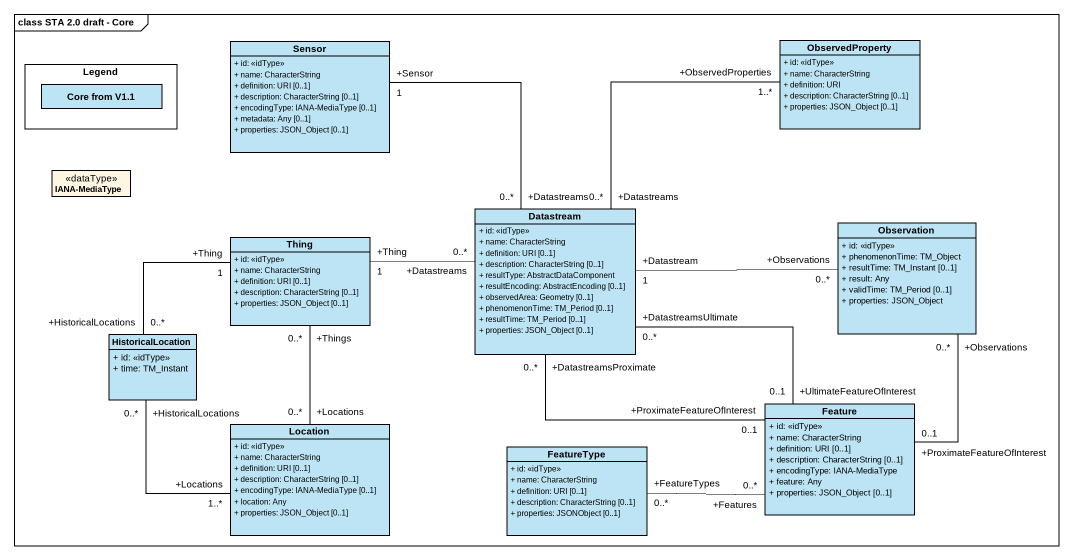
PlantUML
@startuml
mainframe class STA 2.0 draft - Core
hide circle
hide empty members
skinparam classAttributeIconSize 0
class ObservedProperty #BDE4F4 {
  + id: <<idType>>
  + name: CharacterString
  + definition: URI
  + description: CharacterString [0..1]
  + properties: JSON_Object [0..1]
}
rectangle "Legend" as Legend_ {
  class "Core from V1.1" as Core_from_V1_1 #BDE4F4
}
class Sensor #BDE4F4 {
  + id: <<idType>>
  + name: CharacterString
  + definition: URI [0..1]
  + description: CharacterString [0..1]
  + encodingType: IANA-MediaType [0..1]
  + metadata: Any [0..1]
  + properties: JSON_Object [0..1]
}
class "IANA-MediaType" as IANA_MediaType <<dataType>>
class Thing #BDE4F4 {
  + id: <<idType>>
  + name: CharacterString
  + definition: URI [0..1]
  + description: CharacterString [0..1]
  + properties: JSON_Object [0..1]
}
class Datastream #BDE4F4 {
  + id: <<idType>>
  + name: CharacterString
  + definition: URI [0..1]
  + description: CharacterString [0..1]
  + resultType: AbstractDataComponent
  + resultEncoding: AbstractEncoding [0..1]
  + observedArea: Geometry [0..1]
  + phenomenonTime: TM_Period [0..1]
  + resultTime: TM_Period [0..1]
  + properties: JSON_Object [0..1]
}
class Observation #BDE4F4 {
  + id: <<idType>>
  + phenomenonTime: TM_Object
  + resultTime: TM_Instant [0..1]
  + result: Any
  + validTime: TM_Period [0..1]
  + properties: JSON_Object
}
class HistoricalLocation #BDE4F4 {
  + id: <<idType>>
  + time: TM_Instant
}
class Location #BDE4F4 {
  + id: <<idType>>
  + name: CharacterString
  + definition: URI [0..1]
  + description: CharacterString [0..1]
  + encodingType: IANA-MediaType [0..1]
  + location: Any
  + properties: JSON_Object [0..1]
}
class Feature #BDE4F4 {
  + id: <<idType>>
  + name: CharacterString
  + definition: URI [0..1]
  + description: CharacterString [0..1]
  + encodingType: IANA-MediaType
  + feature: Any
  + properties: JSON_Object [0..1]
}
class FeatureType #BDE4F4 {
  + id: <<idType>>
  + name: CharacterString
  + definition: URI [0..1]
  + description: CharacterString [0..1]
  + properties: JSONObject [0..1]
}
Thing "+Thing\n1" -right- "+Datastreams\n0..*" Datastream
Thing "+Things\n0..*" -- "+Locations\n0..*" Location
Datastream "+Datastreams\n0..*" -up- "+ObservedProperties\n1..*" ObservedProperty
Datastream "+Datastreams\n0..*" -up- "+Sensor\n1" Sensor
Datastream "+Datastream\n1" -right- "+Observations\n0..*" Observation
Datastream "+DatastreamsUltimate\n0..*" -- "+UltimateFeatureOfInterest\n0..1" Feature
Datastream "+DatastreamsProximate\n0..*" -- "+ProximateFeatureOfInterest\n0..1" Feature
Observation "+Observations\n0..*" -- "+ProximateFeatureOfInterest\n0..1" Feature
HistoricalLocation "+HistoricalLocations\n0..*" -right- "+Thing\n1" Thing
HistoricalLocation "+HistoricalLocations\n0..*" -- "+Locations\n1..*" Location
FeatureType "+FeatureTypes\n0..*" -right- "+Features\n0..*" Feature
@enduml
